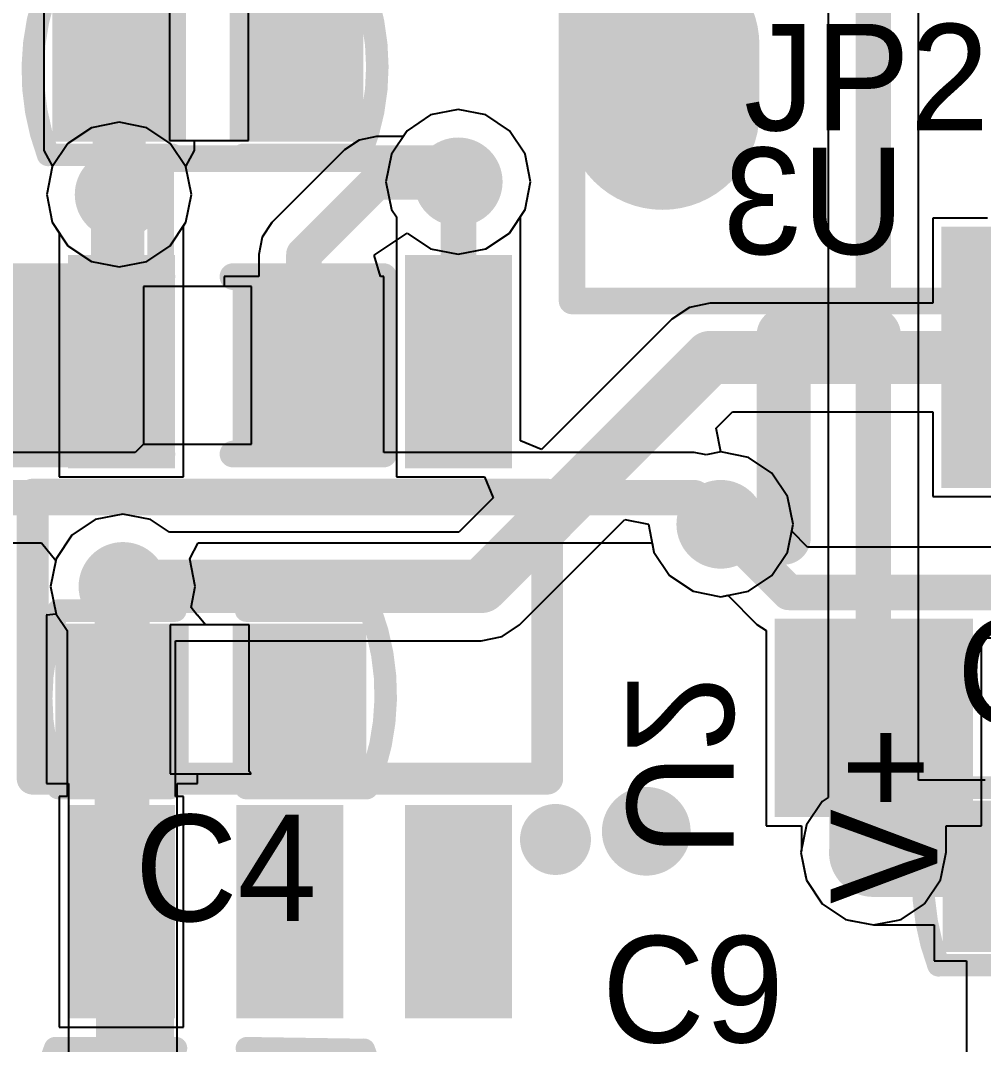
# Model space of a CAD drawing. Extents: x 1.246 to 2.212, y 2.225 to 2.946.
# Drawn here: x 1.5564 to 1.7701, y 2.4512 to 2.6785 of the extents above; entities that cross this region are included whole.
import ezdxf

# ---------------------------------------------------------------- set-up
doc = ezdxf.new("R2010")
doc.units = 0
doc.layers.get('0').update_dxf_attribs({"linetype": 'CONTINUOUS'})
for name, color, linetype in [('BOTTOMLAYER', 5, 'CONTINUOUS'), ('BOTTOMOVERLAY', 54, 'CONTINUOUS'), ('BOTTOMPASTE', 16, 'CONTINUOUS'), ('BOTTOMSOLDER', 6, 'CONTINUOUS'), ('MULTILAYER', 9, 'CONTINUOUS'), ('PADHOLELAYER', 156, 'CONTINUOUS'), ('TOPLAYER', 1, 'CONTINUOUS'), ('TOPOVERLAY', 2, 'CONTINUOUS'), ('TOPPASTE', 8, 'CONTINUOUS'), ('TOPSOLDER', 216, 'CONTINUOUS'), ('VIAHOLELAYER', 16, 'CONTINUOUS')]:
    doc.layers.add(name, color=color, linetype=linetype)

# ---------------------------------------------------------------- blocks, each defined once
blk = doc.blocks.new('C_0402_9')
at = {"layer": 'TOPLAYER'}
for p, q in [((0.008518, 0.0165), (-0.008982, 0.0165)), ((-0.008982, 0.0165), (-0.008982, -0.0165)), ((0.008518, -0.016), (0.008518, 0.0165)), ((-0.008982, -0.0165), (0.009018, -0.0165)), ((0.009018, -0.0165), (0.008518, -0.016))]:
    blk.add_line(p, q, dxfattribs=at)
for points in [[(-0.00884, -0.012795), (-0.00884, 0.012795), (-0.030494, -0.012795), (-0.030494, 0.012795)], [(0.03053, -0.012795), (0.03053, 0.012795), (0.008876, -0.012795), (0.008876, 0.012795)]]:
    blk.add_solid(points, dxfattribs=at)
at = {"layer": 'TOPOVERLAY', "const_width": 0.005}
for points in [[(-0.03382, -0.019341, -0.193022), (-0.033854, 0.01965)], [(0.035464, 0.019716, -0.191665), (0.034708, -0.019637)]]:
    blk.add_lwpolyline(points, format="xyb", dxfattribs=at)
at = {"layer": 'TOPOVERLAY', "const_width": 0.0025}
for points in [[(-0.035104, 0.01965, 1), (-0.032604, 0.01965, 1)], [(-0.03509, 0.019685, 1), (-0.03259, 0.019685, 1)], [(-0.009106, 0.019685, 1), (-0.006606, 0.019685, 1)], [(0.006642, 0.019685, 1), (0.009142, 0.019685, 1)], [(0.034214, 0.019716, 1), (0.036714, 0.019716, 1)], [(0.034225, 0.019685, 1), (0.036726, 0.019685, 1)], [(-0.03509, -0.019685, 1), (-0.03259, -0.019685, 1)], [(-0.03507, -0.019341, 1), (-0.03257, -0.019341, 1)], [(-0.010232, -0.019685, 1), (-0.007732, -0.019685, 1)], [(0.006642, -0.019685, 1), (0.009142, -0.019685, 1)], [(0.033438, -0.019685, 1), (0.035938, -0.019685, 1)], [(0.033458, -0.019637, 1), (0.035958, -0.019637, 1)]]:
    blk.add_lwpolyline(points, format="xyb", close=True, dxfattribs=at)
at = {"layer": 'TOPOVERLAY', "const_width": 0.005}
for points in [[(-0.03384, 0.019685), (-0.007856, 0.019685)], [(0.007892, 0.019685), (0.035476, 0.019685)], [(-0.03384, -0.019685), (-0.008982, -0.019685)], [(0.007892, -0.019685), (0.034688, -0.019685)]]:
    blk.add_lwpolyline(points, dxfattribs=at)
at = {"layer": 'TOPPASTE'}
for points in [[(-0.00884, -0.012795), (-0.00884, 0.012795), (-0.030494, -0.012795), (-0.030494, 0.012795)], [(0.03053, -0.012795), (0.03053, 0.012795), (0.008876, -0.012795), (0.008876, 0.012795)]]:
    blk.add_solid(points, dxfattribs=at)
at = {"layer": 'TOPSOLDER'}
for points in [[(-0.00484, -0.016795), (-0.00484, 0.016795), (-0.034494, -0.016795), (-0.034494, 0.016795)], [(0.03453, -0.016795), (0.03453, 0.016795), (0.004876, -0.016795), (0.004876, 0.016795)]]:
    blk.add_solid(points, dxfattribs=at)
blk = doc.blocks.new('C_0402_10')
at = {"layer": 'TOPLAYER'}
for p, q in [((0.008518, 0.0165), (-0.008982, 0.0165)), ((-0.008982, 0.0165), (-0.008982, -0.0165)), ((0.008518, -0.016), (0.008518, 0.0165)), ((-0.008982, -0.0165), (0.009018, -0.0165)), ((0.009018, -0.0165), (0.008518, -0.016))]:
    blk.add_line(p, q, dxfattribs=at)
for points in [[(-0.00884, -0.012795), (-0.00884, 0.012795), (-0.030494, -0.012795), (-0.030494, 0.012795)], [(0.03053, -0.012795), (0.03053, 0.012795), (0.008876, -0.012795), (0.008876, 0.012795)]]:
    blk.add_solid(points, dxfattribs=at)
at = {"layer": 'TOPOVERLAY', "const_width": 0.005}
for points in [[(-0.03382, -0.019341, -0.193022), (-0.033854, 0.01965)], [(0.035464, 0.019716, -0.191665), (0.034708, -0.019637)]]:
    blk.add_lwpolyline(points, format="xyb", dxfattribs=at)
at = {"layer": 'TOPOVERLAY', "const_width": 0.0025}
for points in [[(-0.035104, 0.01965, 1), (-0.032604, 0.01965, 1)], [(-0.03509, 0.019685, 1), (-0.03259, 0.019685, 1)], [(-0.009106, 0.019685, 1), (-0.006606, 0.019685, 1)], [(0.006642, 0.019685, 1), (0.009142, 0.019685, 1)], [(0.034214, 0.019716, 1), (0.036714, 0.019716, 1)], [(0.034225, 0.019685, 1), (0.036726, 0.019685, 1)], [(-0.03509, -0.019685, 1), (-0.03259, -0.019685, 1)], [(-0.03507, -0.019341, 1), (-0.03257, -0.019341, 1)], [(-0.010232, -0.019685, 1), (-0.007732, -0.019685, 1)], [(0.006642, -0.019685, 1), (0.009142, -0.019685, 1)], [(0.033438, -0.019685, 1), (0.035938, -0.019685, 1)], [(0.033458, -0.019637, 1), (0.035958, -0.019637, 1)]]:
    blk.add_lwpolyline(points, format="xyb", close=True, dxfattribs=at)
at = {"layer": 'TOPOVERLAY', "const_width": 0.005}
for points in [[(-0.007856, 0.019685), (-0.03384, 0.019685)], [(0.035476, 0.019685), (0.007892, 0.019685)], [(-0.008982, -0.019685), (-0.03384, -0.019685)], [(0.034688, -0.019685), (0.007892, -0.019685)]]:
    blk.add_lwpolyline(points, dxfattribs=at)
at = {"layer": 'TOPPASTE'}
for points in [[(-0.00884, -0.012795), (-0.00884, 0.012795), (-0.030494, -0.012795), (-0.030494, 0.012795)], [(0.03053, -0.012795), (0.03053, 0.012795), (0.008876, -0.012795), (0.008876, 0.012795)]]:
    blk.add_solid(points, dxfattribs=at)
at = {"layer": 'TOPSOLDER'}
for points in [[(-0.00484, -0.016795), (-0.00484, 0.016795), (-0.034494, -0.016795), (-0.034494, 0.016795)], [(0.03453, -0.016795), (0.03453, 0.016795), (0.004876, -0.016795), (0.004876, 0.016795)]]:
    blk.add_solid(points, dxfattribs=at)
blk = doc.blocks.new('C_0402_14')
at = {"layer": 'TOPLAYER'}
for p, q in [((0.008518, 0.0165), (-0.008982, 0.0165)), ((-0.008982, 0.0165), (-0.008982, -0.0165)), ((0.008518, -0.016), (0.008518, 0.0165)), ((-0.008982, -0.0165), (0.009018, -0.0165)), ((0.009018, -0.0165), (0.008518, -0.016))]:
    blk.add_line(p, q, dxfattribs=at)
for points in [[(-0.00884, -0.012795), (-0.00884, 0.012795), (-0.030494, -0.012795), (-0.030494, 0.012795)], [(0.03053, -0.012795), (0.03053, 0.012795), (0.008876, -0.012795), (0.008876, 0.012795)]]:
    blk.add_solid(points, dxfattribs=at)
at = {"layer": 'TOPOVERLAY', "const_width": 0.005}
for points in [[(-0.03382, -0.019341, -0.193022), (-0.033854, 0.01965)], [(0.035464, 0.019716, -0.191665), (0.034708, -0.019637)]]:
    blk.add_lwpolyline(points, format="xyb", dxfattribs=at)
at = {"layer": 'TOPOVERLAY', "const_width": 0.0025}
for points in [[(-0.035104, 0.01965, 1), (-0.032604, 0.01965, 1)], [(-0.03509, 0.019685, 1), (-0.03259, 0.019685, 1)], [(-0.009106, 0.019685, 1), (-0.006606, 0.019685, 1)], [(0.006642, 0.019685, 1), (0.009142, 0.019685, 1)], [(0.034214, 0.019716, 1), (0.036714, 0.019716, 1)], [(0.034225, 0.019685, 1), (0.036726, 0.019685, 1)], [(-0.03509, -0.019291, 1), (-0.03259, -0.019291, 1)], [(-0.03507, -0.019341, 1), (-0.03257, -0.019341, 1)], [(-0.009106, -0.019685, 1), (-0.006606, -0.019685, 1)], [(0.006642, -0.019685, 1), (0.009142, -0.019685, 1)], [(0.033438, -0.019685, 1), (0.035938, -0.019685, 1)], [(0.033458, -0.019637, 1), (0.035958, -0.019637, 1)]]:
    blk.add_lwpolyline(points, format="xyb", close=True, dxfattribs=at)
at = {"layer": 'TOPOVERLAY', "const_width": 0.005}
for points in [[(-0.007856, 0.019685), (-0.03384, 0.019685)], [(0.035476, 0.019685), (0.007892, 0.019685)], [(-0.007856, -0.019685), (-0.03384, -0.019291)], [(0.034688, -0.019685), (0.007892, -0.019685)]]:
    blk.add_lwpolyline(points, dxfattribs=at)
at = {"layer": 'TOPPASTE'}
for points in [[(-0.00884, -0.012795), (-0.00884, 0.012795), (-0.030494, -0.012795), (-0.030494, 0.012795)], [(0.03053, -0.012795), (0.03053, 0.012795), (0.008876, -0.012795), (0.008876, 0.012795)]]:
    blk.add_solid(points, dxfattribs=at)
at = {"layer": 'TOPSOLDER'}
for points in [[(-0.00484, -0.016795), (-0.00484, 0.016795), (-0.034494, -0.016795), (-0.034494, 0.016795)], [(0.03453, -0.016795), (0.03453, 0.016795), (0.004876, -0.016795), (0.004876, 0.016795)]]:
    blk.add_solid(points, dxfattribs=at)
blk = doc.blocks.new('C_0402_15')
at = {"layer": 'TOPLAYER'}
for p, q in [((0.008518, 0.0165), (-0.008982, 0.0165)), ((-0.008982, 0.0165), (-0.008982, -0.0165)), ((0.008518, -0.016), (0.008518, 0.0165)), ((-0.008982, -0.0165), (0.009018, -0.0165)), ((0.009018, -0.0165), (0.008518, -0.016))]:
    blk.add_line(p, q, dxfattribs=at)
for points in [[(-0.00884, -0.012795), (-0.00884, 0.012795), (-0.030494, -0.012795), (-0.030494, 0.012795)], [(0.03053, -0.012795), (0.03053, 0.012795), (0.008876, -0.012795), (0.008876, 0.012795)]]:
    blk.add_solid(points, dxfattribs=at)
at = {"layer": 'TOPOVERLAY', "const_width": 0.005}
for points in [[(-0.03382, -0.019341, -0.193022), (-0.033854, 0.01965)], [(0.035464, 0.019716, -0.191665), (0.034708, -0.019637)]]:
    blk.add_lwpolyline(points, format="xyb", dxfattribs=at)
at = {"layer": 'TOPOVERLAY', "const_width": 0.0025}
for points in [[(-0.035104, 0.01965, 1), (-0.032604, 0.01965, 1)], [(-0.03509, 0.019685, 1), (-0.03259, 0.019685, 1)], [(-0.009106, 0.019685, 1), (-0.006606, 0.019685, 1)], [(0.006642, 0.019685, 1), (0.009142, 0.019685, 1)], [(0.034214, 0.019716, 1), (0.036714, 0.019716, 1)], [(0.034225, 0.019685, 1), (0.036726, 0.019685, 1)], [(-0.03509, -0.019291, 1), (-0.03259, -0.019291, 1)], [(-0.03507, -0.019341, 1), (-0.03257, -0.019341, 1)], [(-0.009106, -0.019685, 1), (-0.006606, -0.019685, 1)], [(0.006642, -0.019685, 1), (0.009142, -0.019685, 1)], [(0.033438, -0.019685, 1), (0.035938, -0.019685, 1)], [(0.033458, -0.019637, 1), (0.035958, -0.019637, 1)]]:
    blk.add_lwpolyline(points, format="xyb", close=True, dxfattribs=at)
at = {"layer": 'TOPOVERLAY', "const_width": 0.005}
for points in [[(-0.007856, 0.019685), (-0.03384, 0.019685)], [(0.035476, 0.019685), (0.007892, 0.019685)], [(-0.007856, -0.019685), (-0.03384, -0.019291)], [(0.034688, -0.019685), (0.007892, -0.019685)]]:
    blk.add_lwpolyline(points, dxfattribs=at)
at = {"layer": 'TOPPASTE'}
for points in [[(-0.00884, -0.012795), (-0.00884, 0.012795), (-0.030494, -0.012795), (-0.030494, 0.012795)], [(0.03053, -0.012795), (0.03053, 0.012795), (0.008876, -0.012795), (0.008876, 0.012795)]]:
    blk.add_solid(points, dxfattribs=at)
at = {"layer": 'TOPSOLDER'}
for points in [[(-0.00484, -0.016795), (-0.00484, 0.016795), (-0.034494, -0.016795), (-0.034494, 0.016795)], [(0.03453, -0.016795), (0.03453, 0.016795), (0.004876, -0.016795), (0.004876, 0.016795)]]:
    blk.add_solid(points, dxfattribs=at)
blk = doc.blocks.new('R_0402_17')
at = {"layer": 'TOPLAYER'}
for p, q in [((0.017, 0.0175), (-0.007, 0.0175)), ((-0.007, 0.0175), (-0.007, -0.0175)), ((0.017, -0.0175), (0.017, 0.0175)), ((-0.007, -0.0175), (0.017, -0.0175))]:
    blk.add_line(p, q, dxfattribs=at)
for points in [[(-0.006811, -0.01378), (-0.006811, 0.01378), (-0.030433, -0.01378), (-0.030433, 0.01378)], [(0.040433, -0.01378), (0.040433, 0.01378), (0.016811, -0.01378), (0.016811, 0.01378)]]:
    blk.add_solid(points, dxfattribs=at)
at = {"layer": 'TOPOVERLAY', "const_width": 0.005906}
for points in [[(-0.036339, -0.019685), (-0.036339, 0.019685)], [(-0.036339, 0.019685), (-0.002874, 0.019685)], [(0.012874, 0.019685), (0.046339, 0.019685)], [(0.046339, -0.019685), (0.046339, 0.019685)], [(-0.036339, -0.019685), (-0.002874, -0.019685)], [(0.012874, -0.019685), (0.046339, -0.019685)]]:
    blk.add_lwpolyline(points, dxfattribs=at)
at = {"layer": 'TOPOVERLAY', "const_width": 0.002953}
for points in [[(-0.037815, 0.019685, 1), (-0.034862, 0.019685, 1)], [(-0.037815, 0.019685, 1), (-0.034862, 0.019685, 1)], [(-0.00435, 0.019685, 1), (-0.001398, 0.019685, 1)], [(0.011398, 0.019685, 1), (0.01435, 0.019685, 1)], [(0.044862, 0.019685, 1), (0.047815, 0.019685, 1)], [(0.044862, 0.019685, 1), (0.047815, 0.019685, 1)], [(-0.037815, -0.019685, 1), (-0.034862, -0.019685, 1)], [(-0.037815, -0.019685, 1), (-0.034862, -0.019685, 1)], [(-0.00435, -0.019685, 1), (-0.001398, -0.019685, 1)], [(0.011398, -0.019685, 1), (0.01435, -0.019685, 1)], [(0.044862, -0.019685, 1), (0.047815, -0.019685, 1)], [(0.044862, -0.019685, 1), (0.047815, -0.019685, 1)]]:
    blk.add_lwpolyline(points, format="xyb", close=True, dxfattribs=at)
at = {"layer": 'TOPPASTE'}
for points in [[(-0.006811, -0.01378), (-0.006811, 0.01378), (-0.030433, -0.01378), (-0.030433, 0.01378)], [(0.040433, -0.01378), (0.040433, 0.01378), (0.016811, -0.01378), (0.016811, 0.01378)]]:
    blk.add_solid(points, dxfattribs=at)
at = {"layer": 'TOPSOLDER'}
for points in [[(-0.002811, -0.01778), (-0.002811, 0.01778), (-0.034433, -0.01778), (-0.034433, 0.01778)], [(0.044433, -0.01778), (0.044433, 0.01778), (0.012811, -0.01778), (0.012811, 0.01778)]]:
    blk.add_solid(points, dxfattribs=at)
blk = doc.blocks.new('HED1X2_1_27_25')
at = {"layer": 'BOTTOMLAYER', "const_width": 0.035}
for points in [[(0, 0.0075), (0, -0.0075)], [(0.1, 0.0075), (0.1, -0.0075)]]:
    blk.add_lwpolyline(points, dxfattribs=at)
at = {"layer": 'BOTTOMLAYER', "const_width": 0.0175}
for points in [[(-0.00875, 0.0075, 1), (0.00875, 0.0075, 1)], [(0.09125, 0.0075, 1), (0.10875, 0.0075, 1)], [(-0.00875, -0.0075, 1), (0.00875, -0.0075, 1)], [(0.09125, -0.0075, 1), (0.10875, -0.0075, 1)]]:
    blk.add_lwpolyline(points, format="xyb", close=True, dxfattribs=at)
at = {"layer": 'BOTTOMSOLDER', "const_width": 0.043}
for points in [[(0, 0.0075), (0, -0.0075)], [(0.1, 0.0075), (0.1, -0.0075)]]:
    blk.add_lwpolyline(points, dxfattribs=at)
at = {"layer": 'BOTTOMSOLDER', "const_width": 0.0215}
for points in [[(-0.01075, 0.0075, 1), (0.01075, 0.0075, 1)], [(0.08925, 0.0075, 1), (0.11075, 0.0075, 1)], [(-0.01075, -0.0075, 1), (0.01075, -0.0075, 1)], [(0.08925, -0.0075, 1), (0.11075, -0.0075, 1)]]:
    blk.add_lwpolyline(points, format="xyb", close=True, dxfattribs=at)
at = {"layer": 'MULTILAYER', "const_width": 0.035}
for points in [[(0, 0.0075), (0, -0.0075)], [(0.1, 0.0075), (0.1, -0.0075)]]:
    blk.add_lwpolyline(points, dxfattribs=at)
at = {"layer": 'MULTILAYER', "const_width": 0.0175}
for points in [[(-0.00875, 0.0075, 1), (0.00875, 0.0075, 1)], [(0.09125, 0.0075, 1), (0.10875, 0.0075, 1)], [(-0.00875, -0.0075, 1), (0.00875, -0.0075, 1)], [(0.09125, -0.0075, 1), (0.10875, -0.0075, 1)]]:
    blk.add_lwpolyline(points, format="xyb", close=True, dxfattribs=at)
at = {"layer": 'PADHOLELAYER', "const_width": 0.012}
for points in [[(-0.006, 0, 1), (0.006, 0, 1)], [(0.094, 0, 1), (0.106, 0, 1)]]:
    blk.add_lwpolyline(points, format="xyb", close=True, dxfattribs=at)
at = {"layer": 'TOPLAYER', "const_width": 0.035}
for points in [[(0, 0.0075), (0, -0.0075)], [(0.1, 0.0075), (0.1, -0.0075)]]:
    blk.add_lwpolyline(points, dxfattribs=at)
at = {"layer": 'TOPLAYER', "const_width": 0.0175}
for points in [[(-0.00875, 0.0075, 1), (0.00875, 0.0075, 1)], [(0.09125, 0.0075, 1), (0.10875, 0.0075, 1)], [(-0.00875, -0.0075, 1), (0.00875, -0.0075, 1)], [(0.09125, -0.0075, 1), (0.10875, -0.0075, 1)]]:
    blk.add_lwpolyline(points, format="xyb", close=True, dxfattribs=at)
at = {"layer": 'TOPOVERLAY', "const_width": 0.005906}
for points in [[(-0.020079, -0.049213), (-0.020079, 0.049213)], [(-0.020079, 0.049213), (0.120472, 0.049213)], [(0.120472, -0.049213), (0.120472, 0.049213)], [(-0.020079, -0.049213), (0.120472, -0.049213)]]:
    blk.add_lwpolyline(points, dxfattribs=at)
at = {"layer": 'TOPOVERLAY', "const_width": 0.002953}
for points in [[(-0.021555, 0.049213, 1), (-0.018602, 0.049213, 1)], [(-0.021555, 0.049213, 1), (-0.018602, 0.049213, 1)], [(0.118996, 0.049213, 1), (0.121949, 0.049213, 1)], [(0.118996, 0.049213, 1), (0.121949, 0.049213, 1)], [(-0.021555, -0.049213, 1), (-0.018602, -0.049213, 1)], [(-0.021555, -0.049213, 1), (-0.018602, -0.049213, 1)], [(0.118996, -0.049213, 1), (0.121949, -0.049213, 1)], [(0.118996, -0.049213, 1), (0.121949, -0.049213, 1)]]:
    blk.add_lwpolyline(points, format="xyb", close=True, dxfattribs=at)
at = {"layer": 'TOPSOLDER', "const_width": 0.043}
for points in [[(0, 0.0075), (0, -0.0075)], [(0.1, 0.0075), (0.1, -0.0075)]]:
    blk.add_lwpolyline(points, dxfattribs=at)
at = {"layer": 'TOPSOLDER', "const_width": 0.0215}
for points in [[(-0.01075, 0.0075, 1), (0.01075, 0.0075, 1)], [(0.08925, 0.0075, 1), (0.11075, 0.0075, 1)], [(-0.01075, -0.0075, 1), (0.01075, -0.0075, 1)], [(0.08925, -0.0075, 1), (0.11075, -0.0075, 1)]]:
    blk.add_lwpolyline(points, format="xyb", close=True, dxfattribs=at)
blk = doc.blocks.new('SOT_23_5_B_29')
at = {"layer": 'BOTTOMLAYER'}
for points in [[(-0.029528, 0.041339), (-0.029528, 0.080709), (-0.045276, 0.041339), (-0.045276, 0.080709)], [(0.007874, 0.041339), (0.007874, 0.080709), (-0.007874, 0.041339), (-0.007874, 0.080709)], [(0.045276, 0.041339), (0.045276, 0.080709), (0.029528, 0.041339), (0.029528, 0.080709)], [(-0.029528, -0.080709), (-0.029528, -0.041339), (-0.045276, -0.080709), (-0.045276, -0.041339)], [(0.045276, -0.080709), (0.045276, -0.041339), (0.029528, -0.080709), (0.029528, -0.041339)]]:
    blk.add_solid(points, dxfattribs=at)
at = {"layer": 'BOTTOMOVERLAY'}
for points, const_width in [([(-0.055, 0.045, 1), (-0.062874, 0.045, 1)], 0.007874), ([(-0.064842, 0.045, 1), (-0.060906, 0.045, 1)], 0.003937), ([(-0.056968, 0.045, 1), (-0.053032, 0.045, 1)], 0.003937), ([(-0.058858, 0.031496, 1), (-0.055315, 0.031496, 1)], 0.003543), ([(-0.058858, 0.031496, 1), (-0.055315, 0.031496, 1)], 0.003543), ([(0.055315, 0.031496, 1), (0.058858, 0.031496, 1)], 0.003543), ([(0.055315, 0.031496, 1), (0.058858, 0.031496, 1)], 0.003543), ([(-0.058858, -0.031496, 1), (-0.055315, -0.031496, 1)], 0.003543), ([(-0.058858, -0.031496, 1), (-0.055315, -0.031496, 1)], 0.003543), ([(0.055315, -0.031496, 1), (0.058858, -0.031496, 1)], 0.003543), ([(0.055315, -0.031496, 1), (0.058858, -0.031496, 1)], 0.003543)]:
    blk.add_lwpolyline(points, format="xyb", close=True, dxfattribs=dict(at, const_width=const_width))
at = {"layer": 'BOTTOMOVERLAY', "const_width": 0.007087}
for points in [[(-0.057087, 0.031496), (-0.057087, -0.031496)], [(0.057087, 0.031496), (-0.057087, 0.031496)], [(0.057087, 0.031496), (0.057087, -0.031496)], [(0.057087, -0.031496), (-0.057087, -0.031496)]]:
    blk.add_lwpolyline(points, dxfattribs=at)
at = {"layer": 'BOTTOMPASTE'}
for points in [[(-0.029528, 0.041339), (-0.029528, 0.080709), (-0.045276, 0.041339), (-0.045276, 0.080709)], [(0.007874, 0.041339), (0.007874, 0.080709), (-0.007874, 0.041339), (-0.007874, 0.080709)], [(0.045276, 0.041339), (0.045276, 0.080709), (0.029528, 0.041339), (0.029528, 0.080709)], [(-0.029528, -0.080709), (-0.029528, -0.041339), (-0.045276, -0.080709), (-0.045276, -0.041339)], [(0.045276, -0.080709), (0.045276, -0.041339), (0.029528, -0.080709), (0.029528, -0.041339)]]:
    blk.add_solid(points, dxfattribs=at)
at = {"layer": 'BOTTOMSOLDER'}
for points in [[(-0.025528, 0.037339), (-0.025528, 0.084709), (-0.049276, 0.037339), (-0.049276, 0.084709)], [(0.011874, 0.037339), (0.011874, 0.084709), (-0.011874, 0.037339), (-0.011874, 0.084709)], [(0.049276, 0.037339), (0.049276, 0.084709), (0.025528, 0.037339), (0.025528, 0.084709)], [(-0.025528, -0.084709), (-0.025528, -0.037339), (-0.049276, -0.084709), (-0.049276, -0.037339)], [(0.049276, -0.084709), (0.049276, -0.037339), (0.025528, -0.084709), (0.025528, -0.037339)]]:
    blk.add_solid(points, dxfattribs=at)
blk = doc.blocks.new('SOT_123_B_30')
at = {"layer": 'BOTTOMLAYER'}
for points in [[(-0.05548, 0.012032), (-0.01948, 0.012032), (-0.05548, 0.048031), (-0.01948, 0.048031)], [(0.01952, 0.012032), (0.05552, 0.012032), (0.01952, 0.048031), (0.05552, 0.048031)], [(-0.01748, -0.074968), (0.01852, -0.074968), (-0.01748, -0.024969), (0.01852, -0.024969)]]:
    blk.add_solid(points, dxfattribs=at)
at = {"layer": 'BOTTOMOVERLAY', "const_width": 0.012}
for points in [[(0.00252, 0.035032), (-0.00248, 0.035032)], [(-0.05748, -0.009968), (-0.05748, -0.054969)], [(0.05752, -0.009968), (0.05752, -0.054969)], [(-0.03748, -0.054969), (-0.05748, -0.054969)], [(0.05752, -0.054969), (0.03752, -0.054969)]]:
    blk.add_lwpolyline(points, dxfattribs=at)
at = {"layer": 'BOTTOMOVERLAY', "const_width": 0.006}
for points in [[(-0.00548, 0.035032, 1), (0.00052, 0.035032, 1)], [(-0.00048, 0.035032, 1), (0.00552, 0.035032, 1)], [(-0.06048, -0.009968, 1), (-0.05448, -0.009968, 1)], [(0.05452, -0.009968, 1), (0.06052, -0.009968, 1)], [(-0.06048, -0.054969, 1), (-0.05448, -0.054969, 1)], [(-0.06048, -0.054969, 1), (-0.05448, -0.054969, 1)], [(-0.04048, -0.054969, 1), (-0.03448, -0.054969, 1)], [(0.03452, -0.054969, 1), (0.04052, -0.054969, 1)], [(0.05452, -0.054969, 1), (0.06052, -0.054969, 1)], [(0.05452, -0.054969, 1), (0.06052, -0.054969, 1)]]:
    blk.add_lwpolyline(points, format="xyb", close=True, dxfattribs=at)
at = {"layer": 'BOTTOMPASTE'}
for points in [[(-0.05548, 0.012032), (-0.01948, 0.012032), (-0.05548, 0.048031), (-0.01948, 0.048031)], [(0.01952, 0.012032), (0.05552, 0.012032), (0.01952, 0.048031), (0.05552, 0.048031)], [(-0.01748, -0.074968), (0.01852, -0.074968), (-0.01748, -0.024969), (0.01852, -0.024969)]]:
    blk.add_solid(points, dxfattribs=at)
at = {"layer": 'BOTTOMSOLDER'}
for points in [[(-0.05948, 0.008032), (-0.01548, 0.008032), (-0.05948, 0.052032), (-0.01548, 0.052032)], [(0.01552, 0.008032), (0.05952, 0.008032), (0.01552, 0.052032), (0.05952, 0.052032)], [(-0.02148, -0.078968), (0.02252, -0.078968), (-0.02148, -0.020969), (0.02252, -0.020969)]]:
    blk.add_solid(points, dxfattribs=at)

msp = doc.modelspace()

# ---------------------------------------------------------------- linework, layer by layer
at = {"layer": 'BOTTOMLAYER'}
for p, q in [((1.653543, 2.658711), (1.647399, 2.657489)), ((1.653543, 2.658711), (1.647399, 2.657489)), ((1.659688, 2.657489), (1.653543, 2.658711)), ((1.659688, 2.657489), (1.653543, 2.658711)), ((1.647399, 2.657489), (1.64219, 2.654009)), ((1.647399, 2.657489), (1.64219, 2.654009)), ((1.664897, 2.654009), (1.659688, 2.657489)), ((1.664897, 2.654009), (1.659688, 2.657489)), ((1.572143, 2.654675), (1.566934, 2.651194)), ((1.572143, 2.654675), (1.566934, 2.651194)), ((1.578288, 2.655897), (1.572143, 2.654675)), ((1.578288, 2.655897), (1.572143, 2.654675)), ((1.584432, 2.654675), (1.578288, 2.655897)), ((1.584432, 2.654675), (1.578288, 2.655897)), ((1.589641, 2.651194), (1.584432, 2.654675)), ((1.589641, 2.651194), (1.584432, 2.654675)), ((1.64219, 2.654009), (1.638709, 2.6488)), ((1.64219, 2.654009), (1.638709, 2.6488)), ((1.668378, 2.6488), (1.664897, 2.654009)), ((1.668378, 2.6488), (1.664897, 2.654009)), ((1.566934, 2.651194), (1.563453, 2.645985)), ((1.566934, 2.651194), (1.563453, 2.645985)), ((1.593122, 2.645985), (1.589641, 2.651194)), ((1.593122, 2.645985), (1.589641, 2.651194)), ((1.638709, 2.6488), (1.637487, 2.642655)), ((1.638709, 2.6488), (1.637487, 2.642655)), ((1.6696, 2.642655), (1.668378, 2.6488)), ((1.6696, 2.642655), (1.668378, 2.6488)), ((1.563453, 2.645985), (1.562231, 2.63984)), ((1.563453, 2.645985), (1.562231, 2.63984)), ((1.594344, 2.63984), (1.593122, 2.645985)), ((1.594344, 2.63984), (1.593122, 2.645985)), ((1.637487, 2.642655), (1.638709, 2.63651)), ((1.637487, 2.642655), (1.638709, 2.63651)), ((1.668378, 2.63651), (1.6696, 2.642655)), ((1.668378, 2.63651), (1.6696, 2.642655)), ((1.562231, 2.63984), (1.563453, 2.633696)), ((1.562231, 2.63984), (1.563453, 2.633696)), ((1.593122, 2.633696), (1.594344, 2.63984)), ((1.593122, 2.633696), (1.594344, 2.63984)), ((1.638709, 2.63651), (1.639813, 2.634859)), ((1.638709, 2.63651), (1.639813, 2.634859)), ((1.667372, 2.635005), (1.668378, 2.63651)), ((1.667372, 2.635005), (1.668378, 2.63651)), ((1.563453, 2.633696), (1.565009, 2.631367)), ((1.563453, 2.633696), (1.565009, 2.631367)), ((1.592569, 2.632867), (1.593122, 2.633696)), ((1.592569, 2.632867), (1.593122, 2.633696)), ((1.639813, 2.634859), (1.639813, 2.628358)), ((1.639813, 2.634859), (1.639813, 2.628358)), ((1.667372, 2.628358), (1.667372, 2.635005)), ((1.667372, 2.628358), (1.667372, 2.635005)), ((1.771028, 2.634618), (1.758865, 2.634618)), ((1.758865, 2.634618), (1.758865, 2.615721)), ((1.771028, 2.634618), (1.758865, 2.634618)), ((1.758865, 2.634618), (1.758865, 2.615721)), ((1.565009, 2.631367), (1.565009, 2.628358)), ((1.565009, 2.631367), (1.565009, 2.628358)), ((1.592569, 2.628358), (1.592569, 2.632867)), ((1.592569, 2.628358), (1.592569, 2.632867)), ((1.565009, 2.628358), (1.565009, 2.628358)), ((1.565009, 2.628358), (1.565009, 2.577177)), ((1.565009, 2.628358), (1.565009, 2.628358)), ((1.565009, 2.628358), (1.565009, 2.577177)), ((1.592569, 2.577177), (1.592569, 2.628358)), ((1.592569, 2.628358), (1.592569, 2.628358)), ((1.592569, 2.577177), (1.592569, 2.628358)), ((1.592569, 2.628358), (1.592569, 2.628358)), ((1.639813, 2.628358), (1.639813, 2.628358)), ((1.639813, 2.628358), (1.639813, 2.577177)), ((1.639813, 2.628358), (1.639813, 2.628358)), ((1.639813, 2.628358), (1.639813, 2.577177)), ((1.667372, 2.585165), (1.667372, 2.628358)), ((1.667372, 2.628358), (1.667372, 2.628358)), ((1.667372, 2.585165), (1.667372, 2.628358)), ((1.667372, 2.628358), (1.667372, 2.628358)), ((1.709449, 2.615721), (1.70484, 2.614804)), ((1.709449, 2.615721), (1.70484, 2.614804)), ((1.758865, 2.615721), (1.709449, 2.615721)), ((1.758865, 2.615721), (1.709449, 2.615721)), ((1.70484, 2.614804), (1.700934, 2.612194)), ((1.70484, 2.614804), (1.700934, 2.612194)), ((1.700933, 2.612194), (1.671991, 2.583251)), ((1.700933, 2.612194), (1.671991, 2.583251)), ((1.700934, 2.612194), (1.700933, 2.612194)), ((1.700934, 2.612194), (1.700933, 2.612194)), ((1.710769, 2.587968), (1.714437, 2.591636)), ((1.710769, 2.587968), (1.714437, 2.591636)), ((1.714437, 2.591636), (1.758865, 2.591636)), ((1.714437, 2.591636), (1.758865, 2.591636)), ((1.758865, 2.591636), (1.758865, 2.572807)), ((1.758865, 2.591636), (1.758865, 2.572807)), ((1.711811, 2.582727), (1.710769, 2.587968)), ((1.711811, 2.582727), (1.710769, 2.587968)), ((1.671991, 2.583251), (1.667372, 2.585165)), ((1.671991, 2.583251), (1.667372, 2.585165)), ((1.717956, 2.581505), (1.711811, 2.582727)), ((1.717956, 2.581505), (1.711811, 2.582727)), ((1.723165, 2.578025), (1.717956, 2.581505)), ((1.723165, 2.578025), (1.717956, 2.581505)), ((1.565009, 2.577177), (1.592569, 2.577177)), ((1.565009, 2.577177), (1.592569, 2.577177)), ((1.639813, 2.577177), (1.659384, 2.577177)), ((1.639813, 2.577177), (1.659384, 2.577177)), ((1.659384, 2.577177), (1.661298, 2.572558)), ((1.659384, 2.577177), (1.661298, 2.572558)), ((1.726645, 2.572815), (1.723165, 2.578025)), ((1.726645, 2.572815), (1.723165, 2.578025)), ((1.661298, 2.572558), (1.653673, 2.564934)), ((1.661298, 2.572558), (1.653673, 2.564934)), ((1.727868, 2.566671), (1.726645, 2.572815)), ((1.727868, 2.566671), (1.726645, 2.572815)), ((1.758865, 2.572807), (1.806676, 2.572807)), ((1.758865, 2.572807), (1.806676, 2.572807)), ((1.572989, 2.567725), (1.56778, 2.564245)), ((1.572989, 2.567725), (1.56778, 2.564245)), ((1.579134, 2.568948), (1.572989, 2.567725)), ((1.579134, 2.568948), (1.572989, 2.567725)), ((1.585279, 2.567725), (1.579134, 2.568948)), ((1.585279, 2.567725), (1.579134, 2.568948)), ((1.589457, 2.564934), (1.585279, 2.567725)), ((1.589457, 2.564934), (1.585279, 2.567725)), ((1.667177, 2.544376), (1.690514, 2.567713)), ((1.667177, 2.544376), (1.690514, 2.567713)), ((1.690514, 2.567713), (1.695755, 2.566671)), ((1.690514, 2.567713), (1.695755, 2.566671)), ((1.695755, 2.566671), (1.696977, 2.560526)), ((1.695755, 2.566671), (1.696977, 2.560526)), ((1.727558, 2.565116), (1.727868, 2.566671)), ((1.727558, 2.565116), (1.727868, 2.566671)), ((1.56778, 2.564245), (1.5643, 2.559036)), ((1.56778, 2.564245), (1.5643, 2.559036)), ((1.653673, 2.564934), (1.589457, 2.564934)), ((1.653673, 2.564934), (1.589457, 2.564934)), ((1.731084, 2.56159), (1.727558, 2.565116)), ((1.731084, 2.56159), (1.727558, 2.565116)), ((1.842848, 2.56159), (1.731084, 2.56159)), ((1.842848, 2.56159), (1.731084, 2.56159)), ((1.5643, 2.559036), (1.563077, 2.552891)), ((1.5643, 2.559036), (1.563077, 2.552891)), ((1.696977, 2.560526), (1.700457, 2.555317)), ((1.696977, 2.560526), (1.700457, 2.555317)), ((1.700457, 2.555317), (1.705666, 2.551836)), ((1.700457, 2.555317), (1.705666, 2.551836)), ((1.563077, 2.552891), (1.5643, 2.546747)), ((1.563077, 2.552891), (1.5643, 2.546747)), ((1.705666, 2.551836), (1.711811, 2.550614)), ((1.705666, 2.551836), (1.711811, 2.550614)), ((1.711811, 2.550614), (1.713366, 2.550924)), ((1.711811, 2.550614), (1.713366, 2.550924)), ((1.713366, 2.550924), (1.719831, 2.544459)), ((1.713366, 2.550924), (1.719831, 2.544459)), ((1.5643, 2.546747), (1.566747, 2.543084)), ((1.5643, 2.546747), (1.566747, 2.543084)), ((1.566747, 2.543084), (1.566747, 2.506311)), ((1.566747, 2.543084), (1.566747, 2.506311)), ((1.66327, 2.541765), (1.667177, 2.544376)), ((1.66327, 2.541765), (1.667177, 2.544376)), ((1.719831, 2.544459), (1.721865, 2.543099)), ((1.719831, 2.544459), (1.721865, 2.543099)), ((1.721865, 2.543099), (1.721865, 2.499807)), ((1.721865, 2.543099), (1.721865, 2.499807)), ((1.590831, 2.506311), (1.590831, 2.540849)), ((1.590831, 2.540849), (1.658661, 2.540849)), ((1.590831, 2.506311), (1.590831, 2.540849)), ((1.590831, 2.540849), (1.658661, 2.540849)), ((1.658661, 2.540849), (1.658662, 2.540849)), ((1.658661, 2.540849), (1.658662, 2.540849)), ((1.658662, 2.540849), (1.66327, 2.541765)), ((1.658662, 2.540849), (1.66327, 2.541765)), ((1.769676, 2.499807), (1.769676, 2.54152)), ((1.769676, 2.54152), (1.838691, 2.54152)), ((1.769676, 2.499807), (1.769676, 2.54152)), ((1.769676, 2.54152), (1.838691, 2.54152)), ((1.566747, 2.506311), (1.565009, 2.506311)), ((1.565009, 2.506311), (1.565009, 2.45513)), ((1.566747, 2.506311), (1.565009, 2.506311)), ((1.565009, 2.506311), (1.565009, 2.45513)), ((1.592569, 2.506311), (1.590831, 2.506311)), ((1.592569, 2.506311), (1.590831, 2.506311)), ((1.592569, 2.45513), (1.592569, 2.506311)), ((1.592569, 2.45513), (1.592569, 2.506311)), ((1.721865, 2.499807), (1.729714, 2.499807)), ((1.721865, 2.499807), (1.729714, 2.499807)), ((1.729714, 2.499807), (1.729714, 2.494347)), ((1.729714, 2.499807), (1.729714, 2.494347)), ((1.761827, 2.493938), (1.761827, 2.499807)), ((1.761827, 2.499807), (1.769676, 2.499807)), ((1.761827, 2.493938), (1.761827, 2.499807)), ((1.761827, 2.499807), (1.769676, 2.499807)), ((1.729714, 2.494347), (1.729613, 2.493836)), ((1.729714, 2.494347), (1.729613, 2.493836)), ((1.729613, 2.493836), (1.730632, 2.488711)), ((1.729613, 2.493836), (1.730632, 2.488711)), ((1.760808, 2.488813), (1.761828, 2.493938)), ((1.760808, 2.488813), (1.761828, 2.493938)), ((1.761828, 2.493938), (1.761827, 2.493938)), ((1.761828, 2.493938), (1.761827, 2.493938)), ((1.730632, 2.488711), (1.730835, 2.487691)), ((1.730632, 2.488711), (1.730835, 2.487691)), ((1.760605, 2.487793), (1.760808, 2.488813)), ((1.760605, 2.487793), (1.760808, 2.488813)), ((1.730835, 2.487691), (1.734316, 2.482482)), ((1.730835, 2.487691), (1.734316, 2.482482)), ((1.757125, 2.482584), (1.760605, 2.487793)), ((1.757125, 2.482584), (1.760605, 2.487793)), ((1.734316, 2.482482), (1.739525, 2.479002)), ((1.734316, 2.482482), (1.739525, 2.479002)), ((1.751814, 2.479002), (1.757023, 2.482482)), ((1.751814, 2.479002), (1.757023, 2.482482)), ((1.757023, 2.482482), (1.757124, 2.482584)), ((1.757023, 2.482482), (1.757124, 2.482584)), ((1.757023, 2.482482), (1.757023, 2.482482)), ((1.757023, 2.482482), (1.757023, 2.482482)), ((1.757023, 2.482482), (1.757023, 2.482482)), ((1.757023, 2.482482), (1.757023, 2.482482)), ((1.757124, 2.482584), (1.757125, 2.482584)), ((1.757124, 2.482584), (1.757125, 2.482584)), ((1.739525, 2.479002), (1.740544, 2.478799)), ((1.739525, 2.479002), (1.740544, 2.478799)), ((1.750794, 2.478799), (1.751814, 2.479002)), ((1.750794, 2.478799), (1.751814, 2.479002)), ((1.740544, 2.478799), (1.745669, 2.47778)), ((1.740544, 2.478799), (1.745669, 2.47778)), ((1.745669, 2.47778), (1.750794, 2.478799)), ((1.745669, 2.47778), (1.750794, 2.478799)), ((1.565009, 2.45513), (1.592569, 2.45513)), ((1.565009, 2.45513), (1.592569, 2.45513))]:
    msp.add_line(p, q, dxfattribs=at)
for points, const_width in [([(1.648622, 2.642655, 1), (1.658465, 2.642655, 1)], 0.009843), ([(1.573366, 2.63984, 1), (1.583209, 2.63984, 1)], 0.009843), ([(1.575, 2.639505, 1), (1.580906, 2.639505, 1)], 0.005906), ([(1.575, 2.639505, 1), (1.580906, 2.639505, 1)], 0.005906), ([(1.575335, 2.63984, 1), (1.58124, 2.63984, 1)], 0.005906), ([(1.651575, 2.642655, 1), (1.655512, 2.642655, 1)], 0.003937), ([(1.651624, 2.642606, 1), (1.655561, 2.642606, 1)], 0.003937), ([(1.651624, 2.642606, 1), (1.655561, 2.642606, 1)], 0.003937), ([(1.575, 2.604072, 1), (1.580906, 2.604072, 1)], 0.005906), ([(1.575, 2.604072, 1), (1.580906, 2.604072, 1)], 0.005906), ([(1.575394, 2.603679, 1), (1.581299, 2.603679, 1)], 0.005906), ([(1.706496, 2.603679, 1), (1.712402, 2.603679, 1)], 0.005906), ([(1.706496, 2.603679, 1), (1.712402, 2.603679, 1)], 0.005906), ([(1.651624, 2.602768, 1), (1.655561, 2.602768, 1)], 0.003937), ([(1.70689, 2.566671, 1), (1.716732, 2.566671, 1)], 0.009843), ([(1.709843, 2.566671, 1), (1.71378, 2.566671, 1)], 0.003937), ([(1.574213, 2.552891, 1), (1.584055, 2.552891, 1)], 0.009843), ([(1.575836, 2.552546, 1), (1.581742, 2.552546, 1)], 0.005906), ([(1.575836, 2.552546, 1), (1.581742, 2.552546, 1)], 0.005906), ([(1.576181, 2.552891, 1), (1.582087, 2.552891, 1)], 0.005906), ([(1.576181, 2.552891, 1), (1.582087, 2.552891, 1)], 0.005906), ([(1.655709, 2.552891, 1), (1.661614, 2.552891, 1)], 0.005906), ([(1.655709, 2.552891, 1), (1.661614, 2.552891, 1)], 0.005906), ([(1.724958, 2.551555, 1), (1.728895, 2.551555, 1)], 0.003937), ([(1.724958, 2.551555, 1), (1.728895, 2.551555, 1)], 0.003937), ([(1.74085, 2.523712, 1), (1.750692, 2.523712, 1)], 0.009843), ([(1.690354, 2.49856, 1), (1.700197, 2.49856, 1)], 0.009843), ([(1.740748, 2.493836, 1), (1.75059, 2.493836, 1)], 0.009843), ([(1.740748, 2.493836, 1), (1.75059, 2.493836, 1)], 0.009843), ([(1.74085, 2.493938, 1), (1.750692, 2.493938, 1)], 0.009843), ([(1.74085, 2.493938, 1), (1.750692, 2.493938, 1)], 0.009843), ([(1.575836, 2.48072, 1), (1.581742, 2.48072, 1)], 0.005906)]:
    msp.add_lwpolyline(points, format="xyb", close=True, dxfattribs=dict(at, const_width=const_width))
for points, const_width in [([(1.577953, 2.639505), (1.578288, 2.63984)], 0.011811), ([(1.577953, 2.604072), (1.577953, 2.639505)], 0.011811), ([(1.653543, 2.642655), (1.653592, 2.642606)], 0.007874), ([(1.653592, 2.602768), (1.653592, 2.642606)], 0.007874), ([(1.577953, 2.604072), (1.578347, 2.603679)], 0.011811), ([(1.658662, 2.552891), (1.709449, 2.603679)], 0.011811), ([(1.709449, 2.603679), (1.782677, 2.603679)], 0.011811), ([(1.711811, 2.566671), (1.726927, 2.551555)], 0.007874), ([(1.578789, 2.552546), (1.579134, 2.552891)], 0.011811), ([(1.578789, 2.48072), (1.578789, 2.552546)], 0.011811), ([(1.579134, 2.552891), (1.658662, 2.552891)], 0.011811), ([(1.726927, 2.551555), (1.842848, 2.551555)], 0.007874), ([(1.745771, 2.493938), (1.745771, 2.523712)], 0.019685), ([(1.745669, 2.493836), (1.745771, 2.493938)], 0.019685)]:
    msp.add_lwpolyline(points, dxfattribs=dict(at, const_width=const_width))
at = {"layer": 'MULTILAYER', "const_width": 0.009843}
for points in [[(1.648622, 2.642655, 1), (1.658465, 2.642655, 1)], [(1.573366, 2.63984, 1), (1.583209, 2.63984, 1)], [(1.70689, 2.566671, 1), (1.716732, 2.566671, 1)], [(1.574213, 2.552891, 1), (1.584055, 2.552891, 1)], [(1.690354, 2.49856, 1), (1.700197, 2.49856, 1)], [(1.740748, 2.493836, 1), (1.75059, 2.493836, 1)]]:
    msp.add_lwpolyline(points, format="xyb", close=True, dxfattribs=at)
at = {"layer": 'TOPLAYER'}
for p, q in [((1.755705, 2.509893), (1.755705, 2.693049)), ((1.735634, 2.68836), (1.735634, 2.506071)), ((1.606973, 2.651844), (1.606973, 2.684844)), ((1.561555, 2.682697), (1.561555, 2.649643)), ((1.653543, 2.658711), (1.647399, 2.657489)), ((1.659688, 2.657489), (1.653543, 2.658711)), ((1.647399, 2.657489), (1.64219, 2.654009)), ((1.664897, 2.654009), (1.659688, 2.657489)), ((1.64219, 2.654009), (1.641309, 2.65269)), ((1.668378, 2.6488), (1.664897, 2.654009)), ((1.59502, 2.649643), (1.59502, 2.651844)), ((1.59502, 2.651844), (1.606973, 2.651844)), ((1.631593, 2.651926), (1.628337, 2.649751)), ((1.635433, 2.65269), (1.631593, 2.651926)), ((1.641309, 2.65269), (1.635433, 2.65269)), ((1.561555, 2.649643), (1.561555, 2.649643)), ((1.561555, 2.649643), (1.561555, 2.649643)), ((1.561555, 2.649643), (1.563485, 2.646033)), ((1.59309, 2.646033), (1.59502, 2.649643)), ((1.59502, 2.649643), (1.59502, 2.649643)), ((1.59502, 2.649643), (1.59502, 2.649643)), ((1.59502, 2.649643), (1.59502, 2.649643)), ((1.628337, 2.649751), (1.612195, 2.633609)), ((1.6696, 2.642655), (1.668378, 2.6488)), ((1.563453, 2.645985), (1.562231, 2.63984)), ((1.563485, 2.646033), (1.563453, 2.645985)), ((1.593122, 2.645985), (1.59309, 2.646033)), ((1.594344, 2.63984), (1.593122, 2.645985)), ((1.668378, 2.63651), (1.6696, 2.642655)), ((1.562231, 2.63984), (1.563453, 2.633696)), ((1.593122, 2.633696), (1.594344, 2.63984)), ((1.664897, 2.631301), (1.668378, 2.63651)), ((1.563453, 2.633696), (1.566934, 2.628487)), ((1.589641, 2.628487), (1.593122, 2.633696)), ((1.612195, 2.633609), (1.61002, 2.630354)), ((1.634875, 2.626414), (1.64219, 2.631301)), ((1.64219, 2.631301), (1.647399, 2.627821)), ((1.659688, 2.627821), (1.664897, 2.631301)), ((1.61002, 2.630354), (1.609256, 2.626513)), ((1.566934, 2.628487), (1.572143, 2.625006)), ((1.584432, 2.625006), (1.589641, 2.628487)), ((1.647399, 2.627821), (1.653543, 2.626599)), ((1.653543, 2.626599), (1.659688, 2.627821)), ((1.572143, 2.625006), (1.578288, 2.623784)), ((1.578288, 2.623784), (1.584432, 2.625006)), ((1.609256, 2.626513), (1.609256, 2.621629)), ((1.636326, 2.621629), (1.634875, 2.626414)), ((1.609256, 2.621629), (1.601572, 2.621629)), ((1.601572, 2.621629), (1.601572, 2.619444)), ((1.637005, 2.621629), (1.636326, 2.621629)), ((1.637005, 2.582612), (1.637005, 2.621629)), ((1.601572, 2.619444), (1.583667, 2.619444)), ((1.583667, 2.619444), (1.583667, 2.584444)), ((1.583667, 2.584444), (1.581834, 2.582612)), ((1.583667, 2.584444), (1.583667, 2.584444)), ((1.583667, 2.584444), (1.583667, 2.584444)), ((1.581834, 2.582612), (1.535433, 2.582612)), ((1.705906, 2.582612), (1.637005, 2.582612)), ((1.708567, 2.582082), (1.705906, 2.582612)), ((1.711811, 2.582727), (1.708567, 2.582082)), ((1.717956, 2.581505), (1.711811, 2.582727)), ((1.723165, 2.578025), (1.717956, 2.581505)), ((1.726645, 2.572815), (1.723165, 2.578025)), ((1.727868, 2.566671), (1.726645, 2.572815)), ((1.726645, 2.560526), (1.727868, 2.566671)), ((1.53959, 2.562541), (1.561056, 2.562541)), ((1.561056, 2.562541), (1.564228, 2.558676)), ((1.593968, 2.559036), (1.595842, 2.562541)), ((1.595842, 2.562541), (1.696576, 2.562541)), ((1.696576, 2.562541), (1.696977, 2.560526)), ((1.564228, 2.558676), (1.563077, 2.552891)), ((1.59519, 2.552891), (1.593968, 2.559036)), ((1.696977, 2.560526), (1.700457, 2.555317)), ((1.723165, 2.555317), (1.726645, 2.560526)), ((1.700457, 2.555317), (1.705666, 2.551836)), ((1.717956, 2.551836), (1.723165, 2.555317)), ((1.563077, 2.552891), (1.5643, 2.546747)), ((1.594259, 2.548209), (1.59519, 2.552891)), ((1.705666, 2.551836), (1.711811, 2.550614)), ((1.711811, 2.550614), (1.717956, 2.551836)), ((1.595622, 2.546549), (1.594259, 2.548209)), ((1.564299, 2.546747), (1.562191, 2.546545)), ((1.562191, 2.546545), (1.56232, 2.546557)), ((1.56232, 2.546557), (1.562191, 2.546545)), ((1.562191, 2.546545), (1.562191, 2.546545)), ((1.562191, 2.546545), (1.562191, 2.509143)), ((1.5643, 2.546747), (1.564299, 2.546747)), ((1.595656, 2.546545), (1.595622, 2.546549)), ((1.595656, 2.546507), (1.595656, 2.546545)), ((1.595656, 2.546545), (1.595656, 2.546545)), ((1.597431, 2.544344), (1.595656, 2.546507)), ((1.607109, 2.544344), (1.597431, 2.544344)), ((1.607109, 2.511844), (1.607109, 2.544344)), ((1.595656, 2.509143), (1.595656, 2.511344)), ((1.595656, 2.511344), (1.607609, 2.511344)), ((1.607609, 2.511344), (1.607109, 2.511844)), ((1.562191, 2.509143), (1.567045, 2.509143)), ((1.567045, 2.509143), (1.567045, 2.449445)), ((1.59113, 2.449445), (1.59113, 2.509143)), ((1.59113, 2.509143), (1.595656, 2.509143)), ((1.770472, 2.509893), (1.755705, 2.509893)), ((1.734316, 2.50519), (1.730835, 2.499981)), ((1.735634, 2.506071), (1.734316, 2.50519)), ((1.730835, 2.499981), (1.729613, 2.493836)), ((1.729613, 2.493836), (1.730835, 2.487691)), ((1.730835, 2.487691), (1.734316, 2.482482)), ((1.734316, 2.482482), (1.739525, 2.479002)), ((1.739525, 2.479002), (1.745669, 2.47778)), ((1.745669, 2.47778), (1.759155, 2.47778)), ((1.759155, 2.47778), (1.759155, 2.469843)), ((1.759155, 2.469843), (1.766343, 2.469843)), ((1.766343, 2.469843), (1.766343, 2.463915)), ((1.766343, 2.463915), (1.766343, 2.434684))]:
    msp.add_line(p, q, dxfattribs=at)
for points, const_width in [([(1.578347, 2.668246), (1.578347, 2.718246)], 0.011811), ([(1.745669, 2.493836), (1.745669, 2.693049)], 0.007874), ([(1.578288, 2.63984), (1.578288, 2.668344)], 0.011811), ([(1.619291, 2.626513), (1.635433, 2.642655)], 0.007874), ([(1.635433, 2.642655), (1.653543, 2.642655)], 0.007874), ([(1.619291, 2.60171), (1.619291, 2.626513)], 0.007874), ([(1.535433, 2.572576), (1.705906, 2.572576)], 0.007874), ([(1.705906, 2.572576), (1.711811, 2.566671)], 0.007874), ([(1.579134, 2.528088), (1.579134, 2.552891)], 0.011811), ([(1.579088, 2.430744), (1.579088, 2.527648)], 0.011811), ([(1.745669, 2.493836), (1.770472, 2.493836)], 0.019685), ([(1.770472, 2.493836), (1.775984, 2.488324)], 0.019685)]:
    msp.add_lwpolyline(points, dxfattribs=dict(at, const_width=const_width))
for points, const_width in [([(1.575335, 2.668344, 1), (1.58124, 2.668344, 1)], 0.005906), ([(1.575394, 2.668246, 1), (1.581299, 2.668246, 1)], 0.005906), ([(1.648622, 2.642655, 1), (1.658465, 2.642655, 1)], 0.009843), ([(1.573366, 2.63984, 1), (1.583209, 2.63984, 1)], 0.009843), ([(1.575335, 2.63984, 1), (1.58124, 2.63984, 1)], 0.005906), ([(1.633465, 2.642655, 1), (1.637402, 2.642655, 1)], 0.003937), ([(1.633465, 2.642655, 1), (1.637402, 2.642655, 1)], 0.003937), ([(1.651575, 2.642655, 1), (1.655512, 2.642655, 1)], 0.003937), ([(1.617323, 2.626513, 1), (1.62126, 2.626513, 1)], 0.003937), ([(1.617323, 2.626513, 1), (1.62126, 2.626513, 1)], 0.003937), ([(1.617323, 2.60171, 1), (1.62126, 2.60171, 1)], 0.003937), ([(1.70689, 2.566671, 1), (1.716732, 2.566671, 1)], 0.009843), ([(1.703937, 2.572576, 1), (1.707874, 2.572576, 1)], 0.003937), ([(1.703937, 2.572576, 1), (1.707874, 2.572576, 1)], 0.003937), ([(1.709843, 2.566671, 1), (1.71378, 2.566671, 1)], 0.003937), ([(1.574213, 2.552891, 1), (1.584055, 2.552891, 1)], 0.009843), ([(1.576181, 2.552891, 1), (1.582087, 2.552891, 1)], 0.005906), ([(1.576135, 2.527648, 1), (1.58204, 2.527648, 1)], 0.005906), ([(1.576181, 2.528088, 1), (1.582087, 2.528088, 1)], 0.005906), ([(1.690354, 2.49856, 1), (1.700197, 2.49856, 1)], 0.009843), ([(1.740748, 2.493836, 1), (1.75059, 2.493836, 1)], 0.009843), ([(1.740748, 2.493836, 1), (1.75059, 2.493836, 1)], 0.009843), ([(1.765551, 2.493836, 1), (1.775394, 2.493836, 1)], 0.009843), ([(1.765551, 2.493836, 1), (1.775394, 2.493836, 1)], 0.009843), ([(1.743701, 2.493836, 1), (1.747638, 2.493836, 1)], 0.003937), ([(1.771063, 2.488324, 1), (1.780906, 2.488324, 1)], 0.009843)]:
    msp.add_lwpolyline(points, format="xyb", close=True, dxfattribs=dict(at, const_width=const_width))
at = {"layer": 'TOPOVERLAY', "const_width": 0.002953}
for points in [[(1.586014, 2.647773, 1), (1.588967, 2.647773, 1)], [(1.586014, 2.647773, 1), (1.588967, 2.647773, 1)], [(1.650886, 2.647773, 1), (1.653839, 2.647773, 1)], [(1.586014, 2.582901, 1), (1.588967, 2.582901, 1)], [(1.586014, 2.469338, 1), (1.588967, 2.469338, 1)]]:
    msp.add_lwpolyline(points, format="xyb", close=True, dxfattribs=at)
at = {"layer": 'TOPOVERLAY', "const_width": 0.005906}
for points in [[(1.587491, 2.582901), (1.587491, 2.647773)], [(1.587491, 2.647773), (1.652362, 2.647773)], [(1.587491, 2.404466), (1.587491, 2.469338)]]:
    msp.add_lwpolyline(points, dxfattribs=at)
at = {"layer": 'VIAHOLELAYER', "const_width": 0.005906}
for points in [[(1.650591, 2.642655, 1), (1.656496, 2.642655, 1)], [(1.575335, 2.63984, 1), (1.58124, 2.63984, 1)], [(1.708858, 2.566671, 1), (1.714764, 2.566671, 1)], [(1.576181, 2.552891, 1), (1.582087, 2.552891, 1)], [(1.692323, 2.49856, 1), (1.698228, 2.49856, 1)], [(1.742717, 2.493836, 1), (1.748622, 2.493836, 1)]]:
    msp.add_lwpolyline(points, format="xyb", close=True, dxfattribs=at)

# ---------------------------------------------------------------- block references
for name, p, rotation in [('HED1X2_1_27_25', (1.698891, 2.665444), 360), ('C_0402_10', (1.597991, 2.668344), 180), ('SOT_123_B_30', (1.783291, 2.553744), 180), ('R_0402_17', (1.590666, 2.601944), 360), ('SOT_23_5_B_29', (1.616191, 2.541744), 180), ('C_0402_9', (1.598591, 2.527844), 360), ('C_0402_15', (1.795591, 2.488544), 180), ('C_0402_14', (1.598791, 2.430744), 180)]:
    msp.add_blockref(name, p, dxfattribs=dict(rotation=rotation))

# ---------------------------------------------------------------- texts
at = {"layer": 'BOTTOMOVERLAY', "text_generation_flag": 2}
for s, rotation, p in [('U3', 360, (1.752661, 2.626618)), ('U2', 270, (1.691044, 2.492948))]:
    msp.add_text(s, height=0.023622, rotation=rotation, dxfattribs=at).set_placement(p)
at = {"layer": 'TOPOVERLAY'}
for s, rotation, p in [('JP2', 360, (1.716929, 2.654072)), ('C8', 360, (1.764173, 2.522183)), ('V+', 90, (1.759843, 2.482419)), ('C4', 360, (1.581758, 2.478623)), ('C9', 360, (1.685433, 2.45171))]:
    msp.add_text(s, height=0.023622, rotation=rotation, dxfattribs=at).set_placement(p)

doc.saveas('drawing.dxf')
